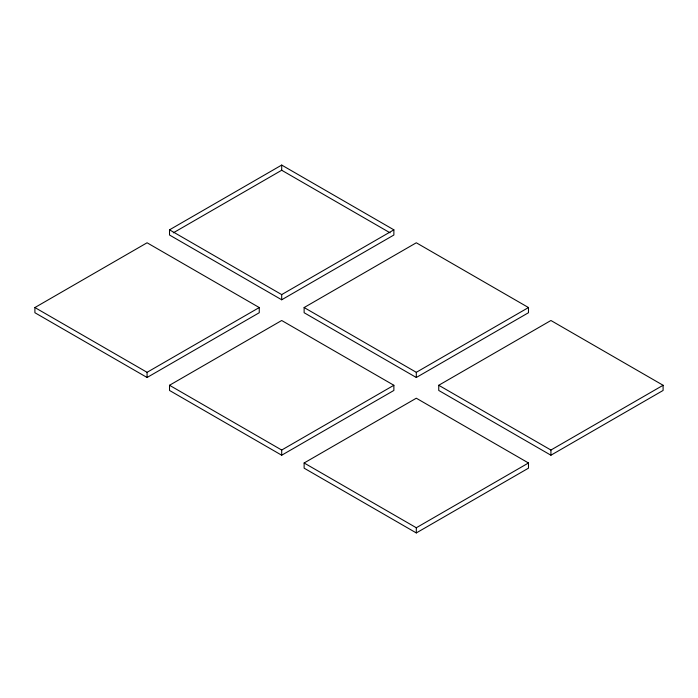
<?xml version="1.0" encoding="UTF-8"?>
<svg xmlns="http://www.w3.org/2000/svg" width="698" height="698" viewBox="0 0 698 698"><rect width="100%" height="100%" fill="white"/><g stroke="black" fill="none" stroke-linecap="round" stroke-linejoin="round"><path stroke-width="1.05" d="M34.9 307.548L147.077 242.782L259.255 307.548L259.255 312.73L147.077 377.496L34.9 312.73L34.9 307.548L147.077 372.313L259.255 307.548M169.518 229.834L281.695 165.068L393.873 229.834L393.873 235.017L281.695 299.782L169.518 235.017L169.518 229.834L281.695 294.6L393.873 229.834M173.287 232.835L281.695 170.251L390.103 232.835M169.518 385.27L281.695 320.504L393.873 385.27L393.873 390.452L281.695 455.218L169.518 390.452L169.518 385.27L281.695 450.036L393.873 385.27M304.127 307.548L416.305 242.782L528.482 307.548L528.482 312.73L416.305 377.496L304.127 312.73L304.127 307.548L416.305 372.313L528.482 307.548M304.127 462.983L416.305 398.218L528.482 462.983L528.482 468.166L416.305 532.932L304.127 468.166L304.127 462.983L416.305 527.749L528.482 462.983M438.745 385.27L550.923 320.504L663.1 385.27L663.1 390.452L550.923 455.218L438.745 390.452L438.745 385.27L550.923 450.036L663.1 385.27M550.923 450.036L550.923 455.218M416.305 372.313L416.305 377.496M416.305 527.749L416.305 532.932M281.695 165.068L281.695 170.251M281.695 294.6L281.695 299.782M281.695 450.036L281.695 455.218M147.077 372.313L147.077 377.496"/></g></svg>
